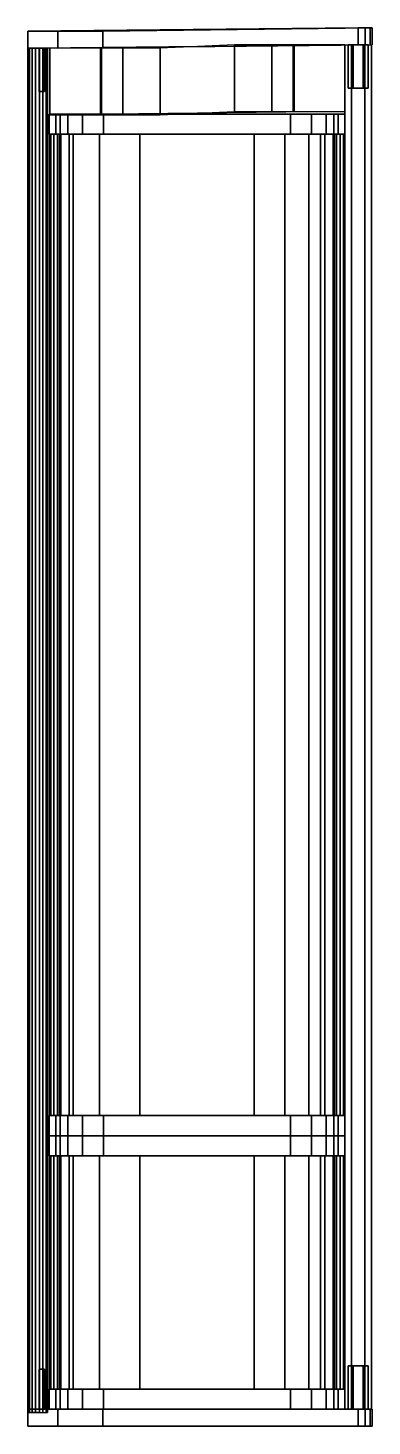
# Model space of a CAD drawing. Extents: x 0 to 103, y -417 to 1.
import ezdxf

# ---------------------------------------------------------------- set-up
doc = ezdxf.new("R2010")
doc.units = 0
doc.header["$MEASUREMENT"] = 0
doc.layers.add('CINZA', color=253, linetype='Continuous')
doc.layers.add('PRETO', color=254, linetype='Continuous')

msp = doc.modelspace()

# ---------------------------------------------------------------- linework, layer by layer
at = {"layer": 'PRETO'}
for points in [[(103, 1, 60), (103, 1), (22.44, 0), (8.94, 0, 13.5)], [(103, -4, 60), (103, -4), (22.44, -5), (8.94, -5, 13.5)], [(6.4, -24.8, 54.2), (94.8, -24.8, 54.2), (92.86, -24.8, 40.37), (8.34, -24.8, 40.37)], [(94.8, -24.8, 60.3), (6.4, -24.8, 60.3), (6.4, -24.8, 54.2), (94.8, -24.8, 54.2)], [(92.86, -24.8, 40.37), (8.34, -24.8, 40.37), (9.63, -24.8, 31.2), (91.57, -24.8, 31.2)], [(6.4, -30.8, 54.2), (94.8, -30.8, 54.2), (92.86, -30.8, 40.37), (8.34, -30.8, 40.37)], [(94.8, -30.8, 60.3), (6.4, -30.8, 60.3), (6.4, -30.8, 54.2), (94.8, -30.8, 54.2)], [(92.86, -30.8, 40.37), (8.34, -30.8, 40.37), (9.63, -30.8, 31.2), (91.57, -30.8, 31.2)], [(6.4, -324.2, 54.2), (94.8, -324.2, 54.2), (92.86, -324.2, 40.37), (8.34, -324.2, 40.37)], [(94.8, -324.2, 60.3), (6.4, -324.2, 60.3), (6.4, -324.2, 54.2), (94.8, -324.2, 54.2)], [(92.86, -324.2, 40.37), (8.34, -324.2, 40.37), (9.63, -324.2, 31.2), (91.57, -324.2, 31.2)], [(6.4, -330.2, 54.2), (94.8, -330.2, 54.2), (92.86, -330.2, 40.37), (8.34, -330.2, 40.37)], [(6.4, -330.2, 54.2), (94.8, -330.2, 54.2), (92.86, -330.2, 40.37), (8.34, -330.2, 40.37)], [(94.8, -330.2, 60.3), (6.4, -330.2, 60.3), (6.4, -330.2, 54.2), (94.8, -330.2, 54.2)], [(94.8, -330.2, 60.3), (6.4, -330.2, 60.3), (6.4, -330.2, 54.2), (94.8, -330.2, 54.2)], [(92.86, -330.2, 40.37), (8.34, -330.2, 40.37), (9.63, -330.2, 31.2), (91.57, -330.2, 31.2)], [(92.86, -330.2, 40.37), (8.34, -330.2, 40.37), (9.63, -330.2, 31.2), (91.57, -330.2, 31.2)], [(6.4, -336.2, 54.2), (94.8, -336.2, 54.2), (92.86, -336.2, 40.37), (8.34, -336.2, 40.37)], [(94.8, -336.2, 60.3), (6.4, -336.2, 60.3), (6.4, -336.2, 54.2), (94.8, -336.2, 54.2)], [(92.86, -336.2, 40.37), (8.34, -336.2, 40.37), (9.63, -336.2, 31.2), (91.57, -336.2, 31.2)], [(6.4, -406, 54.2), (94.8, -406, 54.2), (92.86, -406, 40.37), (8.34, -406, 40.37)], [(94.8, -406, 60.3), (6.4, -406, 60.3), (6.4, -406, 54.2), (94.8, -406, 54.2)], [(92.86, -406, 40.37), (8.34, -406, 40.37), (9.63, -406, 31.2), (91.57, -406, 31.2)], [(6.4, -412, 54.2), (94.8, -412, 54.2), (92.86, -412, 40.37), (8.34, -412, 40.37)], [(94.8, -412, 60.3), (6.4, -412, 60.3), (6.4, -412, 54.2), (94.8, -412, 54.2)], [(92.86, -412, 40.37), (8.34, -412, 40.37), (9.63, -412, 31.2), (91.57, -412, 31.2)], [(103, -412, 60), (103, -412), (22.44, -412), (8.94, -412, 13.5)], [(103, -417, 60), (103, -417), (22.44, -417), (8.94, -417, 13.5)]]:
    msp.add_3dface(points, dxfattribs=at)

# ---------------------------------------------------------------- meshes
at = {"layer": 'CINZA'}
mesh = msp.add_polymesh((2, 6), dxfattribs=at)
for k, corner in enumerate([(94.8, -4), (94.8, -4, 60), (96.8, -4, 63.46), (100.8, -4, 63.46), (102.8, -4, 60), (102.8, -4), (94.8, -412), (94.8, -412, 60), (96.8, -412, 63.46), (100.8, -412, 63.46), (102.8, -412, 60), (102.8, -412)]):
    mesh.set_mesh_vertex(divmod(k, 6), corner)
mesh = msp.add_polymesh((2, 12), dxfattribs=at)
for k, corner in enumerate([(5.9, -5, 42.75), (5.9, -5, 61.18), (5.49, -5, 62.4), (4.42, -5, 63.11), (1.3, -5, 63.9), (0.51, -5, 63.63), (0, -5, 62.6), (0.41, -5, 59.9), (2.3, -5, 60.2), (2.3, -5, 46.9), (3.5, -5, 46.9), (3.5, -5, 40.9), (5.9, -413, 42.75), (5.9, -413, 61.18), (5.49, -413, 62.4), (4.42, -413, 63.11), (1.3, -413, 63.9), (0.51, -413, 63.63), (0, -413, 62.6), (0.41, -413, 59.9), (2.3, -413, 60.2), (2.3, -413, 46.9), (3.5, -413, 46.9), (3.5, -413, 40.9)]):
    mesh.set_mesh_vertex(divmod(k, 12), corner)
mesh = msp.add_polymesh((2, 23), dxfattribs=at)
for k, corner in enumerate([(94.59, -30.8, 57.09), (94.71999, -30.8, 58.08), (94.43, -30.8, 59.19), (93.44, -30.8, 59.77), (92.31001, -30.8, 59.91), (91.71, -30.8, 59.71), (91.32, -30.8, 59.04), (88.84, -30.8, 40.79), (87.52, -30.8, 31.09), (84.05, -30.8, 22.27), (76.91, -30.8, 16.03), (67.7, -30.8, 13.79), (33.5, -30.8, 13.79), (21.38, -30.8, 17.94), (13.49, -30.8, 28.02), (12.36, -30.8, 40.79), (9.88, -30.8, 59.04), (9.49, -30.8, 59.71), (8.89, -30.8, 59.91), (7.76, -30.8, 59.77), (6.83, -30.8, 59.27), (6.48, -30.8, 58.08), (6.61, -30.8, 57.09), (94.59, -324.2, 57.09), (94.71999, -324.2, 58.08), (94.43, -324.2, 59.19), (93.44, -324.2, 59.77), (92.31001, -324.2, 59.91), (91.71, -324.2, 59.71), (91.32, -324.2, 59.04), (88.84, -324.2, 40.79), (87.52, -324.2, 31.09), (84.05, -324.2, 22.27), (76.91, -324.2, 16.03), (67.7, -324.2, 13.79), (33.5, -324.2, 13.79), (21.38, -324.2, 17.94), (13.49, -324.2, 28.03), (12.36, -324.2, 40.79), (9.88, -324.2, 59.04), (9.49, -324.2, 59.71), (8.89, -324.2, 59.91), (7.76, -324.2, 59.77), (6.83, -324.2, 59.27), (6.48, -324.2, 58.08), (6.61, -324.2, 57.09)]):
    mesh.set_mesh_vertex(divmod(k, 23), corner)
mesh = msp.add_polymesh((2, 23), dxfattribs=at)
for k, corner in enumerate([(94.59, -336.2, 57.09), (94.71999, -336.2, 58.08), (94.43, -336.2, 59.19), (93.44, -336.2, 59.77), (92.31001, -336.2, 59.91), (91.71, -336.2, 59.71), (91.32, -336.2, 59.04), (88.84, -336.2, 40.79), (87.52, -336.2, 31.09), (84.05, -336.2, 22.27), (76.91, -336.2, 16.03), (67.7, -336.2, 13.79), (33.5, -336.2, 13.79), (21.38, -336.2, 17.94), (13.49, -336.2, 28.02), (12.36, -336.2, 40.79), (9.88, -336.2, 59.04), (9.49, -336.2, 59.71), (8.89, -336.2, 59.91), (7.76, -336.2, 59.77), (6.83, -336.2, 59.27), (6.48, -336.2, 58.08), (6.61, -336.2, 57.09), (94.59, -406, 57.09), (94.71999, -406, 58.08), (94.43, -406, 59.19), (93.44, -406, 59.77), (92.31001, -406, 59.91), (91.71, -406, 59.71), (91.32, -406, 59.04), (88.84, -406, 40.79), (87.52, -406, 31.09), (84.05, -406, 22.27), (76.91, -406, 16.03), (67.7, -406, 13.79), (33.5, -406, 13.79), (21.38, -406, 17.94), (13.49, -406, 28.03), (12.36, -406, 40.79), (9.88, -406, 59.04), (9.49, -406, 59.71), (8.89, -406, 59.91), (7.76, -406, 59.77), (6.83, -406, 59.27), (6.48, -406, 58.08), (6.61, -406, 57.09)]):
    mesh.set_mesh_vertex(divmod(k, 23), corner)
at = {"layer": 'PRETO'}
mesh = msp.add_polymesh((2, 9), dxfattribs=at)
for k, corner in enumerate([(8.94, -5, 13.5), (0, -5, 64.2), (98.8, -4, 64.2), (100.9, -4, 63.64), (102.44, -4, 62.1), (103, -4, 60), (103, -4), (22.44, -5), (8.94, -5, 13.5), (8.94, 0, 13.5), (0, 0, 64.2), (98.8, 1, 64.2), (100.9, 1, 63.64), (102.44, 1, 62.1), (103, 1, 60), (103, 1), (22.44, 0), (8.94, 0, 13.5)]):
    mesh.set_mesh_vertex(divmod(k, 9), corner)
mesh = msp.add_polymesh((2, 4), dxfattribs=at)
for k, corner in enumerate([(98.8, 1, 64.2), (100.9, 1, 63.64), (102.44, 1, 62.1), (103, 1, 60), (0, 0, 64.2), (2.98, 0, 47.3), (5.96, 0, 30.4), (8.94, 0, 13.5)]):
    mesh.set_mesh_vertex(divmod(k, 4), corner)
mesh = msp.add_polymesh((2, 4), dxfattribs=at)
for k, corner in enumerate([(98.8, -4, 64.2), (100.9, -4, 63.64), (102.44, -4, 62.1), (103, -4, 60), (0, -5, 64.2), (2.98, -5, 47.3), (5.96, -5, 30.4), (8.94, -5, 13.5)]):
    mesh.set_mesh_vertex(divmod(k, 4), corner)
mesh = msp.add_polymesh((2, 14), dxfattribs=at)
for k, corner in enumerate([(79.65, -24, 41.5), (94.8, -24, 41.5), (94.8, -24, 60.3), (6.6, -25, 60.3), (6.6, -25, 41.5), (21.75, -25, 41.5), (22.04, -25), (28.44, -25), (39.56, -25, 41.5), (61.84, -24, 41.5), (72.96, -24), (79.36, -24), (79.65, -24, 41.5), (94.8, -24, 41.5), (79.65, -4, 41.5), (94.8, -4, 41.5), (94.8, -4, 60.3), (6.6, -5, 60.3), (6.6, -5, 41.5), (21.75, -5, 41.5), (22.04, -5), (28.44, -5), (39.56, -5, 41.5), (61.84, -4, 41.5), (72.96, -4), (79.36, -4), (79.65, -4, 41.5), (94.8, -4, 41.5)]):
    mesh.set_mesh_vertex(divmod(k, 14), corner)
mesh = msp.add_polymesh((2, 7), dxfattribs=at)
for k, corner in enumerate([(101.8, -17, 60), (101.8, -17, 1), (95.8, -17, 1), (95.8, -17, 60), (97.3, -17, 62.6), (100.3, -17, 62.6), (101.8, -17, 60), (101.8, -4, 60), (101.8, -4, 1), (95.8, -4, 1), (95.8, -4, 60), (97.3, -4, 62.6), (100.3, -4, 62.6), (101.8, -4, 60)]):
    mesh.set_mesh_vertex(divmod(k, 7), corner)
mesh = msp.add_polymesh((6, 3), dxfattribs=at)
for k, corner in enumerate([(3.34, -5, 61.97), (3.4, -5, 48.95), (3.4, -5, 48.95), (5, -5, 61.97), (5, -5, 41.97), (5, -5, 41.97), (5, -18, 61.97), (5, -18, 41.97), (5, -5, 41.97), (3.34, -18, 61.97), (3.4, -18, 48.95), (3.4, -5, 48.95), (3.34, -18, 61.97), (3.34, -18, 61.97), (3.34, -5, 61.97), (5, -18, 61.97), (5, -18, 61.97), (5, -5, 61.97)]):
    mesh.set_mesh_vertex(divmod(k, 3), corner)
mesh = msp.add_polymesh((2, 15), dxfattribs=at)
for k, corner in enumerate([(94.8, -24.8, 60.3), (94.8, -24.8, 54.2), (92.86, -24.8, 40.37), (91.57, -24.8, 31.2), (89.28999, -24.8, 23.71), (84.83, -24.8, 17.28), (78.6, -24.8, 12.54), (22.6, -24.8, 12.54), (16.37, -24.8, 17.28), (11.91, -24.8, 23.71), (9.63, -24.8, 31.2), (8.34, -24.8, 40.37), (6.4, -24.8, 54.2), (6.4, -24.8, 60.3), (94.8, -24.8, 60.3), (94.8, -30.8, 60.3), (94.8, -30.8, 54.2), (92.86, -30.8, 40.37), (91.57, -30.8, 31.2), (89.28999, -30.8, 23.71), (84.83, -30.8, 17.28), (78.6, -30.8, 12.54), (22.6, -30.8, 12.54), (16.37, -30.8, 17.28), (11.91, -30.8, 23.71), (9.63, -30.8, 31.2), (8.34, -30.8, 40.37), (6.4, -30.8, 54.2), (6.4, -30.8, 60.3), (94.8, -30.8, 60.3)]):
    mesh.set_mesh_vertex(divmod(k, 15), corner)
mesh = msp.add_polymesh((2, 4), dxfattribs=at)
for k, corner in enumerate([(91.57, -24.8, 31.2), (89.28999, -24.8, 23.71), (84.83, -24.8, 17.28), (78.6, -24.8, 12.54), (9.63, -24.8, 31.2), (11.91, -24.8, 23.71), (16.37, -24.8, 17.28), (22.6, -24.8, 12.54)]):
    mesh.set_mesh_vertex(divmod(k, 4), corner)
mesh = msp.add_polymesh((2, 4), dxfattribs=at)
for k, corner in enumerate([(91.57, -30.8, 31.2), (89.28999, -30.8, 23.71), (84.83, -30.8, 17.28), (78.6, -30.8, 12.54), (9.63, -30.8, 31.2), (11.91, -30.8, 23.71), (16.37, -30.8, 17.28), (22.6, -30.8, 12.54)]):
    mesh.set_mesh_vertex(divmod(k, 4), corner)
mesh = msp.add_polymesh((2, 15), dxfattribs=at)
for k, corner in enumerate([(94.8, -330.2, 60.3), (94.8, -330.2, 54.2), (92.86, -330.2, 40.37), (91.57, -330.2, 31.2), (89.28999, -330.2, 23.71), (84.83, -330.2, 17.28), (78.6, -330.2, 12.54), (22.6, -330.2, 12.54), (16.37, -330.2, 17.28), (11.91, -330.2, 23.71), (9.63, -330.2, 31.2), (8.34, -330.2, 40.37), (6.4, -330.2, 54.2), (6.4, -330.2, 60.3), (94.8, -330.2, 60.3), (94.8, -324.2, 60.3), (94.8, -324.2, 54.2), (92.86, -324.2, 40.37), (91.57, -324.2, 31.2), (89.28999, -324.2, 23.71), (84.83, -324.2, 17.28), (78.6, -324.2, 12.54), (22.6, -324.2, 12.54), (16.37, -324.2, 17.28), (11.91, -324.2, 23.71), (9.63, -324.2, 31.2), (8.34, -324.2, 40.37), (6.4, -324.2, 54.2), (6.4, -324.2, 60.3), (94.8, -324.2, 60.3)]):
    mesh.set_mesh_vertex(divmod(k, 15), corner)
mesh = msp.add_polymesh((2, 4), dxfattribs=at)
for k, corner in enumerate([(91.57, -324.2, 31.2), (89.28999, -324.2, 23.71), (84.83, -324.2, 17.28), (78.6, -324.2, 12.54), (9.63, -324.2, 31.2), (11.91, -324.2, 23.71), (16.37, -324.2, 17.28), (22.6, -324.2, 12.54)]):
    mesh.set_mesh_vertex(divmod(k, 4), corner)
mesh = msp.add_polymesh((2, 15), dxfattribs=at)
for k, corner in enumerate([(94.8, -330.2, 60.3), (94.8, -330.2, 54.2), (92.86, -330.2, 40.37), (91.57, -330.2, 31.2), (89.28999, -330.2, 23.71), (84.83, -330.2, 17.28), (78.6, -330.2, 12.54), (22.6, -330.2, 12.54), (16.37, -330.2, 17.28), (11.91, -330.2, 23.71), (9.63, -330.2, 31.2), (8.34, -330.2, 40.37), (6.4, -330.2, 54.2), (6.4, -330.2, 60.3), (94.8, -330.2, 60.3), (94.8, -336.2, 60.3), (94.8, -336.2, 54.2), (92.86, -336.2, 40.37), (91.57, -336.2, 31.2), (89.28999, -336.2, 23.71), (84.83, -336.2, 17.28), (78.6, -336.2, 12.54), (22.6, -336.2, 12.54), (16.37, -336.2, 17.28), (11.91, -336.2, 23.71), (9.63, -336.2, 31.2), (8.34, -336.2, 40.37), (6.4, -336.2, 54.2), (6.4, -336.2, 60.3), (94.8, -336.2, 60.3)]):
    mesh.set_mesh_vertex(divmod(k, 15), corner)
mesh = msp.add_polymesh((2, 4), dxfattribs=at)
for k, corner in enumerate([(91.57, -330.2, 31.2), (89.28999, -330.2, 23.71), (84.83, -330.2, 17.28), (78.6, -330.2, 12.54), (9.63, -330.2, 31.2), (11.91, -330.2, 23.71), (16.37, -330.2, 17.28), (22.6, -330.2, 12.54)]):
    mesh.set_mesh_vertex(divmod(k, 4), corner)
mesh = msp.add_polymesh((2, 4), dxfattribs=at)
for k, corner in enumerate([(91.57, -330.2, 31.2), (89.28999, -330.2, 23.71), (84.83, -330.2, 17.28), (78.6, -330.2, 12.54), (9.63, -330.2, 31.2), (11.91, -330.2, 23.71), (16.37, -330.2, 17.28), (22.6, -330.2, 12.54)]):
    mesh.set_mesh_vertex(divmod(k, 4), corner)
mesh = msp.add_polymesh((2, 4), dxfattribs=at)
for k, corner in enumerate([(91.57, -336.2, 31.2), (89.28999, -336.2, 23.71), (84.83, -336.2, 17.28), (78.6, -336.2, 12.54), (9.63, -336.2, 31.2), (11.91, -336.2, 23.71), (16.37, -336.2, 17.28), (22.6, -336.2, 12.54)]):
    mesh.set_mesh_vertex(divmod(k, 4), corner)
mesh = msp.add_polymesh((6, 3), dxfattribs=at)
for k, corner in enumerate([(3.34, -412, 61.97), (3.4, -412, 48.95), (3.4, -412, 48.95), (5, -412, 61.97), (5, -412, 41.97), (5, -412, 41.97), (5, -400, 61.97), (5, -400, 41.97), (5, -412, 41.97), (3.34, -400, 61.97), (3.4, -400, 48.95), (3.4, -412, 48.95), (3.34, -400, 61.97), (3.34, -400, 61.97), (3.34, -412, 61.97), (5, -400, 61.97), (5, -400, 61.97), (5, -412, 61.97)]):
    mesh.set_mesh_vertex(divmod(k, 3), corner)
mesh = msp.add_polymesh((2, 7), dxfattribs=at)
for k, corner in enumerate([(101.8, -399, 60), (101.8, -399, 1), (95.8, -399, 1), (95.8, -399, 60), (97.3, -399, 62.6), (100.3, -399, 62.6), (101.8, -399, 60), (101.8, -412, 60), (101.8, -412, 1), (95.8, -412, 1), (95.8, -412, 60), (97.3, -412, 62.6), (100.3, -412, 62.6), (101.8, -412, 60)]):
    mesh.set_mesh_vertex(divmod(k, 7), corner)
mesh = msp.add_polymesh((2, 15), dxfattribs=at)
for k, corner in enumerate([(94.8, -412, 60.3), (94.8, -412, 54.2), (92.86, -412, 40.37), (91.57, -412, 31.2), (89.28999, -412, 23.71), (84.83, -412, 17.28), (78.6, -412, 12.54), (22.6, -412, 12.54), (16.37, -412, 17.28), (11.91, -412, 23.71), (9.63, -412, 31.2), (8.34, -412, 40.37), (6.4, -412, 54.2), (6.4, -412, 60.3), (94.8, -412, 60.3), (94.8, -406, 60.3), (94.8, -406, 54.2), (92.86, -406, 40.37), (91.57, -406, 31.2), (89.28999, -406, 23.71), (84.83, -406, 17.28), (78.6, -406, 12.54), (22.6, -406, 12.54), (16.37, -406, 17.28), (11.91, -406, 23.71), (9.63, -406, 31.2), (8.34, -406, 40.37), (6.4, -406, 54.2), (6.4, -406, 60.3), (94.8, -406, 60.3)]):
    mesh.set_mesh_vertex(divmod(k, 15), corner)
mesh = msp.add_polymesh((2, 4), dxfattribs=at)
for k, corner in enumerate([(91.57, -406, 31.2), (89.28999, -406, 23.71), (84.83, -406, 17.28), (78.6, -406, 12.54), (9.63, -406, 31.2), (11.91, -406, 23.71), (16.37, -406, 17.28), (22.6, -406, 12.54)]):
    mesh.set_mesh_vertex(divmod(k, 4), corner)
mesh = msp.add_polymesh((2, 4), dxfattribs=at)
for k, corner in enumerate([(98.8, -412, 64.2), (100.9, -412, 63.64), (102.44, -412, 62.1), (103, -412, 60), (0, -412, 64.2), (2.98, -412, 47.3), (5.96, -412, 30.4), (8.94, -412, 13.5)]):
    mesh.set_mesh_vertex(divmod(k, 4), corner)
mesh = msp.add_polymesh((2, 9), dxfattribs=at)
for k, corner in enumerate([(8.94, -412, 13.5), (0, -412, 64.2), (98.8, -412, 64.2), (100.9, -412, 63.64), (102.44, -412, 62.1), (103, -412, 60), (103, -412), (22.44, -412), (8.94, -412, 13.5), (8.94, -417, 13.5), (0, -417, 64.2), (98.8, -417, 64.2), (100.9, -417, 63.64), (102.44, -417, 62.1), (103, -417, 60), (103, -417), (22.44, -417), (8.94, -417, 13.5)]):
    mesh.set_mesh_vertex(divmod(k, 9), corner)
mesh = msp.add_polymesh((2, 4), dxfattribs=at)
for k, corner in enumerate([(91.57, -412, 31.2), (89.28999, -412, 23.71), (84.83, -412, 17.28), (78.6, -412, 12.54), (9.63, -412, 31.2), (11.91, -412, 23.71), (16.37, -412, 17.28), (22.6, -412, 12.54)]):
    mesh.set_mesh_vertex(divmod(k, 4), corner)
mesh = msp.add_polymesh((2, 4), dxfattribs=at)
for k, corner in enumerate([(98.8, -417, 64.2), (100.9, -417, 63.64), (102.44, -417, 62.1), (103, -417, 60), (0, -417, 64.2), (2.98, -417, 47.3), (5.96, -417, 30.4), (8.94, -417, 13.5)]):
    mesh.set_mesh_vertex(divmod(k, 4), corner)

doc.saveas('drawing.dxf')
